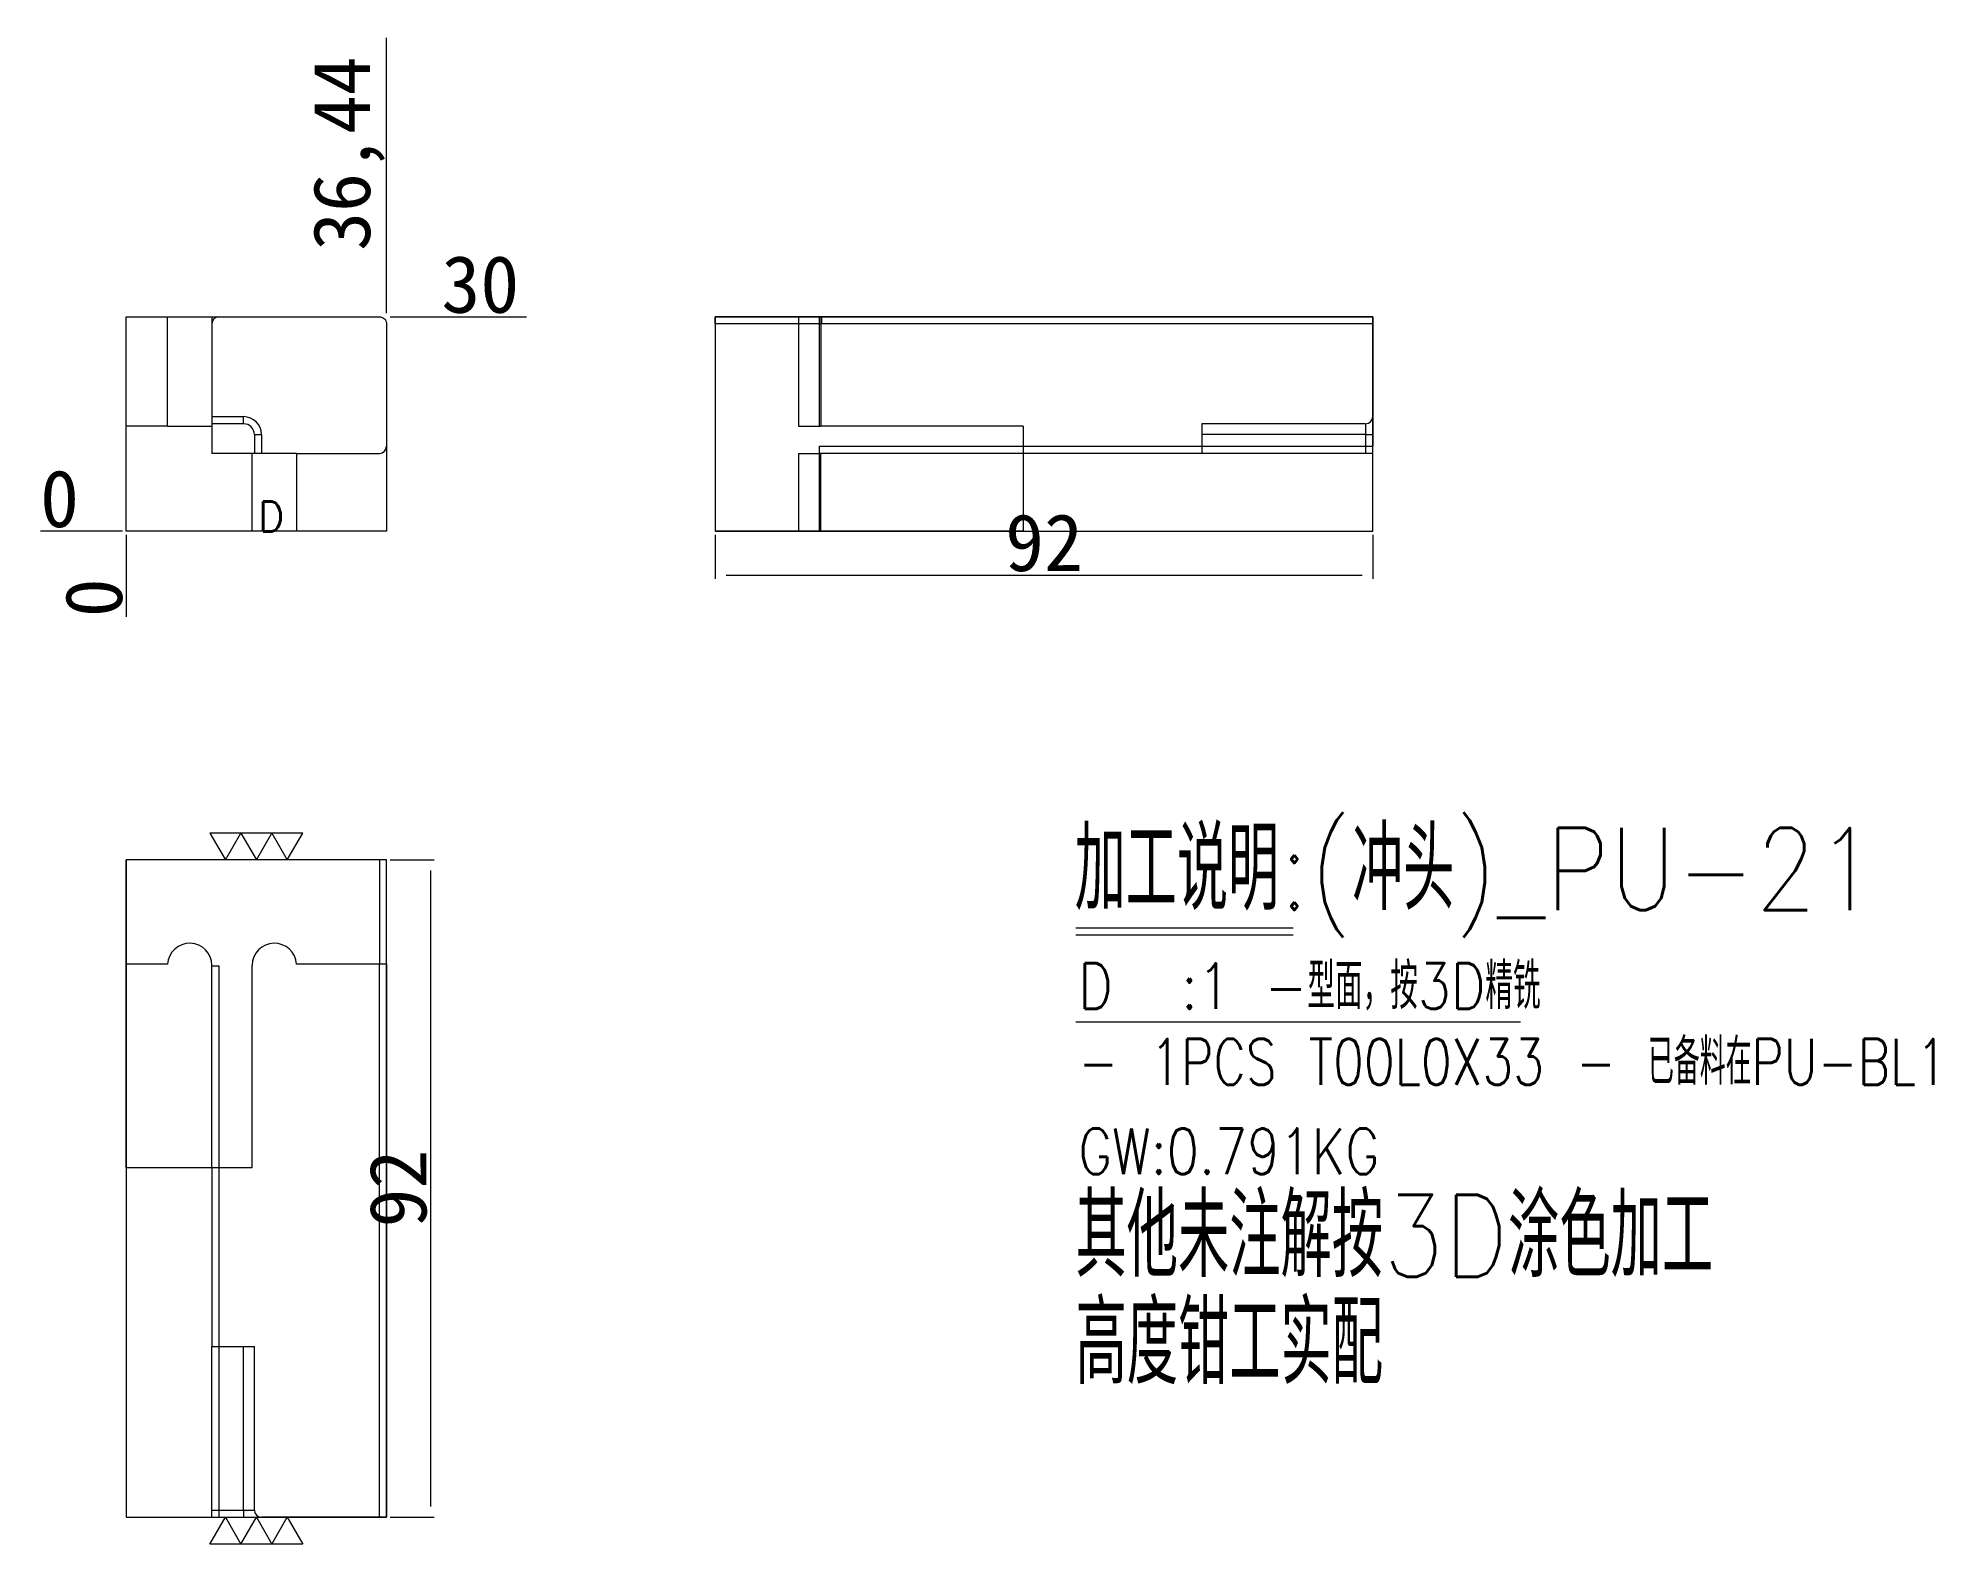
# Model space of a CAD drawing. Header units: millimetres. Extents: x 12380 to 12645, y 53944 to 54155.
import ezdxf

# ---------------------------------------------------------------- set-up
doc = ezdxf.new("R2010")
doc.units = ezdxf.units.MM
doc.linetypes.add('DASHED', pattern=[0])
doc.layers.add('dim', color=4, linetype='Continuous')
doc.layers.add('PUNCH', color=2, linetype='Continuous')
doc.styles.add('_PUG_ERP', font='txt')
doc.styles.add('chinesef_fs', font='txt.shx', dxfattribs={"bigfont": 'gbcbig.shx'})
doc.dimstyles.new('_PUG_ERP', dxfattribs={"dimtxt": 8, "dimasz": 1.5, "dimexe": 0.5, "dimexo": 0.5, "dimgap": 0.5, "dimtad": 1, "dimtxsty": '_PUG_ERP', "dimblk": 'CLOSEDBLANK', "dimcen": 0, "dimclrd": 4, "dimclre": 4, "dimclrt": 3, "dimazin": 3, "dimtfac": 1, "dimtmove": 0, "dimatfit": 3, "dimldrblk": 'CLOSEDBLANK', "dimlwd": 9, "dimlwe": 9})

# ---------------------------------------------------------------- blocks, each defined once
blk = doc.blocks.new('*D733')
at = {"layer": 'Defpoints', "color": 0}
for p in [(12428.81, 54115.74), (12434.96, 54115.74), (12392.37, 54085.74)]:
    blk.add_point(p, dxfattribs=at)
at = {"layer": 'dim', "color": 4, "lineweight": 9}
for p, q in [((12429.31, 54115.74), (12431.81, 54115.74)), ((12431.81, 54115.74), (12431.96, 54115.74)), ((12431.96, 54115.74), (12448.41, 54115.74))]:
    blk.add_line(p, q, dxfattribs=at)
at = {"layer": 'dim', "color": 3, "lineweight": 13, "insert": (12441.93, 54120.24), "char_height": 8, "attachment_point": 5, "style": '_PUG_ERP'}
blk.add_mtext('30', dxfattribs=at)
blk = doc.blocks.new('_ClosedBlank')
blk = doc.blocks.new('*D734')
at = {"layer": 'Defpoints', "color": 0}
for p in [(12386.22, 54085.74), (12392.37, 54085.74), (12392.37, 54085.74)]:
    blk.add_point(p, dxfattribs=at)
at = {"layer": 'dim', "color": 4, "lineweight": 9}
blk.add_line((12391.87, 54085.74), (12380.38, 54085.74), dxfattribs=at)
at = {"layer": 'dim', "color": 3, "lineweight": 13, "insert": (12383.05, 54090.24), "char_height": 8, "attachment_point": 5, "style": '_PUG_ERP'}
blk.add_mtext('0', dxfattribs=at)
blk = doc.blocks.new('*D735')
at = {"layer": 'Defpoints', "color": 0}
for p in [(12392.37, 54085.74), (12392.37, 54085.74), (12392.37, 54079.59)]:
    blk.add_point(p, dxfattribs=at)
at = {"layer": 'dim', "color": 4, "lineweight": 9}
blk.add_line((12392.37, 54085.24), (12392.37, 54073.76), dxfattribs=at)
at = {"layer": 'dim', "color": 3, "lineweight": 13, "insert": (12387.87, 54076.42), "char_height": 8, "attachment_point": 5, "rotation": 90, "style": '_PUG_ERP'}
blk.add_mtext('0', dxfattribs=at)
blk = doc.blocks.new('*D736')
at = {"layer": 'Defpoints', "color": 0}
for p in [(12428.81, 54121.89), (12428.81, 54115.74), (12392.37, 54085.74)]:
    blk.add_point(p, dxfattribs=at)
at = {"layer": 'dim', "color": 4, "lineweight": 9}
for p, q in [((12428.81, 54118.89), (12428.81, 54154.77)), ((12428.81, 54118.74), (12428.81, 54118.89)), ((12428.81, 54116.24), (12428.81, 54118.74))]:
    blk.add_line(p, q, dxfattribs=at)
at = {"layer": 'dim', "color": 3, "lineweight": 13, "insert": (12423.54, 54138.58), "char_height": 8, "attachment_point": 5, "rotation": 90, "style": '_PUG_ERP'}
blk.add_mtext('36,44', dxfattribs=at)
blk = doc.blocks.new('*D737')
at = {"layer": 'Defpoints', "color": 0}
for p in [(12428.81, 54039.74), (12428.81, 53947.74), (12434.96, 53947.74)]:
    blk.add_point(p, dxfattribs=at)
at = {"layer": 'dim', "color": 4, "lineweight": 9}
for p, q in [((12429.31, 54039.74), (12435.46, 54039.74)), ((12434.96, 54038.24), (12434.96, 53949.24)), ((12429.31, 53947.74), (12435.46, 53947.74))]:
    blk.add_line(p, q, dxfattribs=at)
at = {"layer": 'dim', "color": 3, "lineweight": 13, "insert": (12430.46, 53993.74), "char_height": 8, "attachment_point": 5, "rotation": 90, "style": '_PUG_ERP'}
blk.add_mtext('92', dxfattribs=at)
blk = doc.blocks.new('*D738')
at = {"layer": 'Defpoints', "color": 0}
for p in [(12474.81, 54085.74), (12566.81, 54085.74), (12566.81, 54079.59)]:
    blk.add_point(p, dxfattribs=at)
at = {"layer": 'dim', "color": 4, "lineweight": 9}
for p, q in [((12474.81, 54085.24), (12474.81, 54079.09)), ((12566.81, 54085.24), (12566.81, 54079.09)), ((12476.31, 54079.59), (12565.31, 54079.59))]:
    blk.add_line(p, q, dxfattribs=at)
at = {"layer": 'dim', "color": 3, "lineweight": 13, "insert": (12520.81, 54084.09), "char_height": 8, "attachment_point": 5, "style": '_PUG_ERP'}
blk.add_mtext('92', dxfattribs=at)

msp = doc.modelspace()

# ---------------------------------------------------------------- linework, layer by layer
at = {"layer": 'dim', "color": 8, "linetype": 'Continuous', "lineweight": 18}
for p, q in [((12525.262, 54030.219), (12555.691, 54030.219)), ((12525.262, 54029.259), (12555.691, 54029.259)), ((12525.262, 54017.059), (12587.47, 54017.059))]:
    msp.add_line(p, q, dxfattribs=at)
at = {"layer": 'dim', "color": 252, "linetype": 'DASHED', "lineweight": 13, "ltscale": 0.2}
for points in [[(12474.806, 54085.74), (12566.806, 54085.74), (12566.806, 54115.74), (12474.806, 54115.74)], [(12392.366, 53947.74), (12428.806, 53947.74), (12428.806, 54039.74), (12392.366, 54039.74)]]:
    msp.add_lwpolyline(points, close=True, dxfattribs=at)
at = {"layer": 'dim', "lineweight": 13}
for points in [[(12404.091, 54043.49), (12406.256, 54039.74), (12408.421, 54043.49), (12410.586, 54039.74), (12412.751, 54043.49), (12414.916, 54039.74), (12417.081, 54043.49), (12404.091, 54043.49)], [(12404.091, 53943.99), (12406.256, 53947.74), (12408.421, 53943.99), (12410.586, 53947.74), (12412.751, 53943.99), (12414.916, 53947.74), (12417.081, 53943.99), (12404.091, 53943.99)]]:
    msp.add_lwpolyline(points, close=True, dxfattribs=at)
at = {"layer": 'PUNCH', "color": 2, "linetype": 'DASHED', "lineweight": 13, "ltscale": 0.263104}
for p, q in [((12398.17, 54100.418), (12398.17, 54115.74)), ((12404.366, 54115.74), (12404.366, 54100.418)), ((12486.466, 54115.74), (12486.466, 54100.418)), ((12489.406, 54100.418), (12489.406, 54115.74)), ((12489.666, 54115.74), (12489.666, 54114.74)), ((12398.17, 54100.418), (12392.366, 54100.418)), ((12398.17, 54100.418), (12404.366, 54100.418)), ((12408.806, 54100.768), (12404.366, 54100.768)), ((12404.366, 54100.418), (12404.366, 54096.628)), ((12486.466, 54100.418), (12489.566, 54100.418)), ((12517.906, 54100.418), (12489.566, 54100.418)), ((12517.906, 54100.418), (12517.906, 54096.628)), ((12565.806, 54100.768), (12542.906, 54100.768)), ((12542.906, 54100.768), (12542.906, 54099.268)), ((12410.306, 54099.268), (12410.306, 54096.628)), ((12542.906, 54099.268), (12542.906, 54096.628)), ((12410.006, 54096.628), (12404.366, 54096.628)), ((12416.202, 54096.628), (12410.006, 54096.628)), ((12410.006, 54085.74), (12410.006, 54096.628)), ((12416.202, 54096.628), (12427.806, 54096.628)), ((12416.202, 54096.628), (12416.202, 54085.74)), ((12486.466, 54096.628), (12486.466, 54085.74)), ((12486.466, 54096.628), (12489.406, 54096.628)), ((12398.17, 54025.14), (12392.366, 54025.14)), ((12404.366, 53996.639), (12404.366, 54024.979)), ((12405.366, 54024.879), (12404.366, 54024.879))]:
    msp.add_line(p, q, dxfattribs=at)
at = {"layer": 'PUNCH', "color": 223, "linetype": 'Continuous', "lineweight": 18}
for p, q in [((12474.806, 54114.74), (12474.806, 54115.74)), ((12474.806, 54115.74), (12566.806, 54115.74)), ((12474.806, 54114.74), (12474.806, 54085.74)), ((12566.806, 54115.74), (12566.806, 54114.74)), ((12566.806, 54114.74), (12566.806, 54097.628)), ((12566.806, 54096.628), (12566.806, 54097.628)), ((12489.406, 54085.74), (12474.806, 54085.74)), ((12489.406, 54085.74), (12489.566, 54085.74)), ((12517.906, 54085.74), (12489.566, 54085.74)), ((12428.806, 54039.74), (12392.366, 54039.74)), ((12392.366, 53996.639), (12392.366, 54039.74)), ((12428.806, 54025.14), (12428.806, 54039.74)), ((12428.806, 54025.14), (12428.806, 53947.74)), ((12404.366, 53947.74), (12408.806, 53947.74)), ((12408.806, 53948.74), (12408.806, 53947.74)), ((12408.806, 53948.74), (12410.306, 53948.74)), ((12408.806, 53947.74), (12411.306, 53947.74)), ((12427.806, 53947.74), (12411.306, 53947.74)), ((12428.806, 53947.74), (12427.806, 53947.74))]:
    msp.add_line(p, q, dxfattribs=at)
at = {"layer": 'PUNCH', "color": 155, "linetype": 'Continuous', "lineweight": 18}
for p, q in [((12566.806, 54114.74), (12474.806, 54114.74)), ((12489.406, 54097.628), (12566.806, 54097.628)), ((12489.566, 54085.74), (12489.566, 54096.628)), ((12427.806, 53947.74), (12427.806, 54025.14)), ((12408.806, 53948.74), (12408.806, 53971.639)), ((12404.366, 53948.74), (12408.806, 53948.74))]:
    msp.add_line(p, q, dxfattribs=at)
at = {"layer": 'PUNCH', "color": 155, "linetype": 'DASHED', "lineweight": 13, "ltscale": 0.263104}
for p, q in [((12489.566, 54115.74), (12489.566, 54100.418)), ((12404.366, 54101.768), (12408.806, 54101.768)), ((12408.806, 54100.768), (12408.806, 54101.768)), ((12410.306, 54099.268), (12411.306, 54099.268)), ((12411.306, 54099.268), (12411.306, 54096.628)), ((12565.806, 54099.268), (12542.906, 54099.268)), ((12565.806, 54099.268), (12565.806, 54096.628)), ((12427.806, 54039.74), (12427.806, 54025.139)), ((12405.366, 53947.74), (12405.366, 54024.879))]:
    msp.add_line(p, q, dxfattribs=at)
at = {"layer": 'PUNCH', "color": 223, "linetype": 'DASHED', "lineweight": 13, "ltscale": 0.263104}
for p, q in [((12565.806, 54100.768), (12565.806, 54099.268)), ((12565.806, 54099.268), (12566.806, 54099.268))]:
    msp.add_line(p, q, dxfattribs=at)
at = {"layer": 'PUNCH', "color": 2, "linetype": 'Continuous', "lineweight": 18}
for p, q in [((12489.406, 54085.74), (12489.406, 54097.628)), ((12566.806, 54096.628), (12489.406, 54096.628)), ((12517.906, 54096.628), (12517.906, 54085.74)), ((12410.006, 53996.639), (12410.006, 54024.979)), ((12428.806, 54025.14), (12416.202, 54025.14)), ((12410.006, 53996.639), (12392.366, 53996.639)), ((12404.366, 53996.639), (12404.366, 53971.639)), ((12404.366, 53948.74), (12404.366, 53971.639)), ((12404.366, 53971.639), (12410.306, 53971.639)), ((12410.306, 53948.74), (12410.306, 53971.639)), ((12404.366, 53947.74), (12404.366, 53948.74))]:
    msp.add_line(p, q, dxfattribs=at)
at = {"layer": 'PUNCH', "color": 1, "lineweight": 13}
msp.add_lwpolyline([(12427.806, 54115.74, -0.4142136), (12428.806, 54114.74), (12428.806, 54085.74), (12392.366, 54085.74), (12392.366, 54115.74)], format="xyb", close=True, dxfattribs=at)
at = {"layer": 'PUNCH', "color": 2, "linetype": 'DASHED', "lineweight": 13, "ltscale": 0.263104}
for centre, radius, start, end in [((12405.366, 54114.74), 1, 90, 180), ((12408.806, 54099.268), 1.5, 0, 90), ((12427.806, 54097.628), 1, 270, 0), ((12401.266, 54024.979), 3.1, 0, 177.0413)]:
    msp.add_arc(centre, radius, start, end, dxfattribs=at)
at = {"layer": 'PUNCH', "color": 155, "linetype": 'DASHED', "lineweight": 13, "ltscale": 0.263104}
msp.add_arc((12408.806, 54099.268), 2.5, 0, 90, dxfattribs=at)
at = {"layer": 'PUNCH', "color": 223, "linetype": 'DASHED', "lineweight": 13, "ltscale": 0.263104}
msp.add_arc((12565.806, 54101.768), 1, 270, 0, dxfattribs=at)
at = {"layer": 'PUNCH', "color": 2, "linetype": 'Continuous', "lineweight": 18}
msp.add_arc((12413.106, 54024.979), 3.1, 2.9587, 180, dxfattribs=at)
at = {"layer": 'PUNCH', "color": 223, "linetype": 'Continuous', "lineweight": 18}
msp.add_arc((12411.306, 53948.74), 1, 180, 270, dxfattribs=at)

# ---------------------------------------------------------------- texts
at = {"layer": 'dim', "color": 4, "lineweight": 13, "style": 'chinesef_fs'}
for s, height, width, p in [('D', 4.2, 0.9609, (12410.839, 54085.687)), ('加工说明:(冲头)_PU-21', 11.5, 0.8636, (12525.105, 54032.723)), ('D  :1 -型面，按3D精铣', 6.4, 0.8387, (12525.601, 54018.879)), ('- 1PCS T00L0X33 - 已备料在PU-BL1 ', 6.4, 0.7852, (12525.601, 54008.279)), ('GW:0.791KG ', 6.4, 0.8211, (12525.601, 53995.759))]:
    msp.add_text(s, height=height, dxfattribs=dict(at, width=width)).set_placement(p)
at = {"layer": 'dim', "color": 21, "lineweight": 13, "style": 'chinesef_fs', "width": 0.8663}
for s, p in [('其他未注解按3D涂色加工', (12525.212, 53981.373)), ('高度钳工实配', (12525.212, 53966.373))]:
    msp.add_text(s, height=11.5, dxfattribs=at).set_placement(p)

# ---------------------------------------------------------------- dimensions: what is measured, and where the dimension line sits
at = {"layer": 'dim', "lineweight": 13}
for feature_location, offset, dtype, origin, picture, middle in [((12428.806, 54115.74), (0, 6.15), 1, (12392.366, 54085.74), '*D736', (12423.544, 54138.58)), ((12428.806, 54115.74), (6.15, 0), 0, (12392.366, 54085.74), '*D733', (12441.932, 54120.24)), ((12392.365834945, 54085.739500502), (-6.15, 0), 0, (12392.365834945, 54085.739500502), '*D734', (12383.049168278, 54090.239500502)), ((12392.365834945, 54085.739500502), (0, -6.15), 1, (12392.365834945, 54085.739500502), '*D735', (12387.865834945, 54076.422833836))]:
    dim = msp.add_ordinate_dim(feature_location=feature_location, offset=offset, dtype=dtype, origin=origin, dimstyle='_PUG_ERP', dxfattribs=at)
    dim.commit()
    dim.dimension.update_dxf_attribs({"geometry": picture, "text_midpoint": middle})
dim = msp.add_linear_dim(base=(12566.806, 54079.59), p1=(12474.806, 54085.74), p2=(12566.806, 54085.74), dimstyle='_PUG_ERP', dxfattribs=at)
dim.commit()
dim.dimension.update_dxf_attribs({"geometry": '*D738', "text_midpoint": (12520.806, 54084.09)})
dim = msp.add_linear_dim(base=(12434.956, 53947.74), p1=(12428.806, 54039.74), p2=(12428.806, 53947.74), angle=90, dimstyle='_PUG_ERP', dxfattribs=at)
dim.commit()
dim.dimension.update_dxf_attribs({"geometry": '*D737', "text_midpoint": (12430.456, 53993.74)})

doc.saveas('drawing.dxf')
